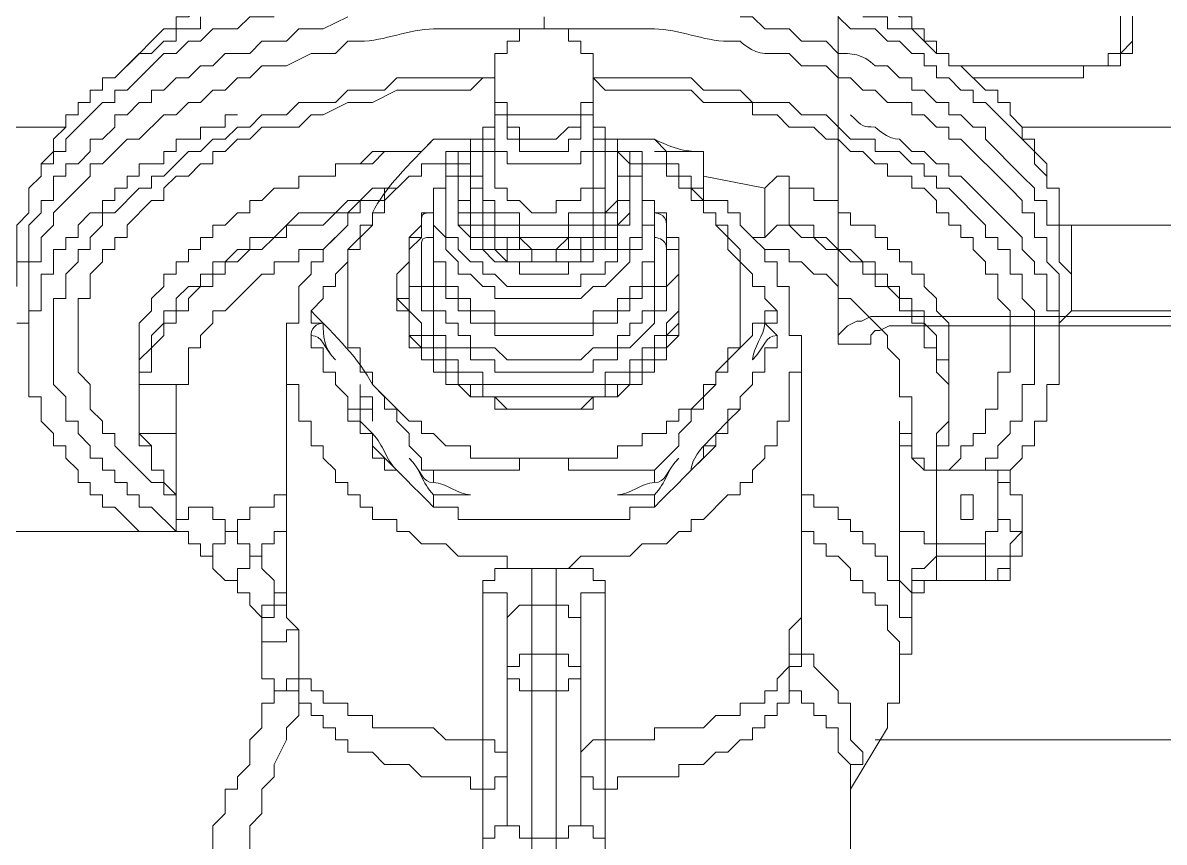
# Model space of a CAD drawing. Header units: millimetres. Extents: x 25083 to 52777, y 24772 to 45779.
# Drawn here: x 49650.65 to 49685.21, y 36696.25 to 36721.07 of the extents above; entities that cross this region are included whole.
import ezdxf

# ---------------------------------------------------------------- set-up
doc = ezdxf.new("R2010")
doc.units = ezdxf.units.MM
doc.layers.add('小车', color=7, linetype='Continuous')

# ---------------------------------------------------------------- blocks, each defined once
blk = doc.blocks.new('zw$D2F4')
at = {"color": 7, "lineweight": 5}
for points in [[(793.966, 839.643), (793.966, 846.327)], [(794.337, 846.327), (794.337, 840.385)], [(766.114, 840.757), (766.114, 840.385), (765.371, 840.385), (765.371, 840.014), (765, 840.014), (764.628, 839.643), (764.257, 839.643), (763.514, 838.9), (763.143, 838.9), (763.143, 838.529), (762.771, 838.529), (762.771, 838.157), (762.4, 838.157), (762.4, 837.786), (762.029, 837.786), (762.029, 837.415), (761.657, 837.043), (761.657, 836.672), (761.286, 836.3), (761.286, 835.929), (760.915, 835.558), (760.915, 835.186)], [(766.856, 841.499), (766.485, 841.499), (766.485, 841.128), (766.114, 841.128), (765.742, 840.757), (765.371, 840.757), (765.371, 840.385), (765, 840.385), (763.885, 839.271)], [(788.767, 839.271), (788.767, 839.643), (788.395, 839.643), (788.395, 840.014), (788.024, 840.014), (788.024, 840.385), (787.652, 840.385), (787.652, 840.757), (787.281, 840.757), (786.91, 841.128), (786.538, 841.128), (786.538, 841.499)], [(768.342, 840.757), (767.599, 840.757), (767.228, 840.385), (766.485, 840.385), (766.114, 840.014), (765.742, 840.014), (765.371, 839.643), (765, 839.643), (763.885, 838.529), (763.514, 838.529), (763.514, 838.157), (763.143, 838.157), (762.029, 837.043), (762.029, 836.672), (761.657, 836.672), (761.657, 836.3), (761.286, 836.3), (761.286, 835.929), (760.915, 835.558), (760.915, 834.815), (760.543, 834.444), (760.543, 832.587)], [(770.57, 840.757), (769.827, 840.385), (769.084, 840.385), (768.713, 840.014), (767.97, 840.014), (767.599, 839.643), (766.856, 839.643), (766.485, 839.271), (766.114, 839.271), (765.742, 838.9), (765.371, 838.9), (765, 838.529), (764.628, 838.529), (764.628, 838.157), (764.257, 838.157), (763.885, 837.786), (763.514, 837.786), (763.514, 837.415), (763.143, 837.043), (762.771, 837.043), (762.771, 836.672), (762.4, 836.3), (762.029, 836.3), (762.029, 835.929), (761.657, 835.929), (761.657, 835.186), (761.286, 835.186), (761.286, 834.815), (760.915, 834.444), (760.915, 833.33), (760.543, 833.33)], [(760.543, 831.473), (760.915, 831.473), (760.915, 830.73)], [(776.512, 840.757), (776.512, 840.385)], [(785.424, 839.643), (785.053, 840.014), (784.31, 840.014), (783.939, 840.385), (783.196, 840.385), (782.825, 840.757), (782.453, 840.757)], [(792.48, 832.587), (792.48, 834.444), (792.109, 834.444), (792.109, 835.558), (791.737, 835.558), (791.737, 835.929), (791.366, 836.3), (791.366, 836.672), (790.623, 837.415), (789.881, 838.157), (789.509, 838.157), (789.509, 838.529), (789.138, 838.529), (788.767, 838.9), (788.395, 838.9), (788.395, 839.271), (788.024, 839.271), (788.024, 839.643), (787.652, 839.643), (787.281, 840.014), (786.91, 840.014), (786.538, 840.385), (785.796, 840.385), (785.424, 840.757)], [(792.109, 835.186), (792.109, 835.558), (791.737, 835.558), (791.737, 836.3), (791.366, 836.672), (791.366, 837.043), (790.995, 837.043), (790.995, 837.415), (790.623, 837.786), (790.623, 838.157), (790.252, 838.157), (790.252, 838.529), (789.881, 838.529), (789.138, 839.271), (788.767, 839.271), (788.767, 839.643), (788.395, 839.643), (787.652, 840.385), (786.91, 840.385), (786.91, 840.757), (786.167, 840.757)], [(775.026, 838.9), (775.026, 839.643), (775.398, 839.643), (775.398, 840.014), (775.769, 840.014), (775.769, 840.385), (777.254, 840.385), (777.254, 840.014), (777.626, 840.014), (777.626, 839.643), (777.997, 839.643), (777.997, 838.9)], [(794.337, 840.385), (794.337, 839.643), (793.966, 839.643), (793.966, 839.271), (792.851, 839.271), (792.851, 838.9)], [(793.966, 839.643), (794.337, 840.014), (794.337, 840.385)], [(770.57, 840.014), (770.199, 839.643), (769.456, 839.643), (768.713, 839.271), (767.97, 839.271), (767.599, 838.9), (767.228, 838.9), (766.856, 838.529), (766.485, 838.529), (766.114, 838.157), (765.742, 838.157), (765.371, 837.786), (765, 837.786), (764.257, 837.043), (763.885, 837.043), (763.143, 836.3), (762.771, 836.3), (762.771, 835.929), (762.4, 835.558), (762.029, 835.186), (761.657, 834.815), (761.657, 834.444), (761.286, 834.072), (761.286, 833.33), (760.915, 833.33), (760.915, 830.73)], [(786.538, 838.529), (786.167, 838.529), (785.796, 838.9), (785.424, 838.9), (785.053, 839.271), (784.31, 839.271), (783.939, 839.643), (783.196, 839.643)], [(793.966, 839.643), (793.594, 839.643), (793.594, 839.271), (793.223, 839.271), (792.851, 839.271)], [(792.109, 830.73), (792.109, 831.473), (792.48, 831.844), (792.48, 832.958), (792.109, 833.33), (792.109, 834.444), (791.737, 834.444), (791.737, 835.186), (791.366, 835.186), (791.366, 835.558), (790.995, 835.929), (789.881, 837.043), (789.881, 837.415), (789.509, 837.415), (789.138, 837.786), (788.767, 837.786), (788.767, 838.157), (788.395, 838.157), (788.024, 838.529), (787.652, 838.529), (787.652, 838.9), (787.281, 838.9), (786.91, 839.271), (786.538, 839.271)], [(789.138, 839.271), (792.851, 839.271)], [(792.851, 838.9), (792.851, 839.271)], [(763.143, 828.502), (762.771, 828.873), (762.771, 829.616), (762.4, 829.987), (762.4, 832.216), (762.771, 832.216), (762.771, 832.958), (763.143, 833.33), (763.143, 833.701), (763.514, 833.701), (763.514, 834.072), (763.885, 834.072), (763.885, 834.444), (764.628, 835.186), (765, 835.186), (765, 835.558), (765.371, 835.929), (765.742, 835.929), (766.114, 836.3), (766.485, 836.3), (766.485, 836.672), (766.856, 836.672), (767.228, 837.043), (767.599, 837.043), (767.97, 837.415), (769.084, 837.415), (769.456, 837.786), (769.827, 837.786), (770.57, 838.157), (771.313, 838.157), (772.055, 838.529), (774.284, 838.529), (774.655, 838.9), (775.026, 838.9)], [(775.026, 838.9), (772.055, 838.9), (771.684, 838.529), (770.57, 838.529), (770.199, 838.157), (769.084, 838.157), (768.713, 837.786), (767.97, 837.786), (767.599, 837.415), (767.228, 837.415), (766.856, 837.043), (766.485, 837.043), (766.114, 836.672), (765.742, 836.672), (765, 835.929), (764.628, 835.929), (764.628, 835.558), (764.257, 835.558), (763.514, 834.815), (763.143, 834.815), (763.143, 834.444), (762.771, 834.072)], [(775.026, 838.9), (775.026, 838.529)], [(777.997, 838.9), (777.997, 838.157), (777.626, 838.157), (777.626, 837.786), (777.254, 837.786), (775.398, 837.786), (775.398, 838.157), (775.026, 838.157), (775.026, 838.9)], [(777.997, 838.529), (777.997, 838.9)], [(786.538, 837.043), (785.796, 837.043), (785.053, 837.786), (784.31, 837.786), (783.939, 838.157), (782.825, 838.157), (782.453, 838.529), (781.339, 838.529), (780.968, 838.9), (777.997, 838.9)], [(777.997, 838.9), (778.368, 838.529), (780.968, 838.529), (781.339, 838.157), (782.825, 838.157), (782.825, 837.786), (783.196, 837.786)], [(789.509, 838.9), (792.851, 838.9)], [(775.026, 838.529), (775.026, 837.786), (775.398, 837.786), (775.398, 837.415), (775.769, 837.415), (775.769, 837.043), (776.512, 837.043)], [(776.512, 837.043), (776.883, 837.043), (777.254, 837.415), (777.626, 837.415), (777.626, 837.786), (777.997, 837.786), (777.997, 838.529)], [(792.109, 830.73), (792.109, 832.958), (791.737, 833.33), (791.737, 834.072), (791.366, 834.072), (791.366, 834.815), (790.995, 834.815), (790.995, 835.186), (790.623, 835.558), (789.138, 837.043), (788.767, 837.043), (788.767, 837.415), (788.395, 837.415), (788.024, 837.786), (787.652, 837.786), (787.652, 838.157), (786.91, 838.157), (786.538, 838.529)], [(775.026, 837.415), (775.026, 838.157)], [(777.997, 838.157), (777.997, 837.415)], [(766.856, 837.786), (766.856, 837.415)], [(767.228, 837.786), (766.856, 837.786)], [(775.398, 837.786), (775.398, 837.043), (775.769, 837.043), (775.769, 836.672), (776.14, 836.672), (776.512, 836.672)], [(776.512, 836.672), (777.254, 836.672), (777.254, 837.043), (777.626, 837.043), (777.626, 837.415), (777.626, 837.786)], [(783.196, 837.786), (783.567, 837.786), (783.939, 837.415), (784.682, 837.415), (785.053, 837.043), (785.424, 837.043), (785.796, 836.672), (786.167, 836.672), (786.538, 836.3), (786.91, 836.3), (786.91, 835.929), (787.652, 835.929), (787.652, 835.558), (788.024, 835.558), (788.395, 835.186), (788.395, 834.815), (788.767, 834.815), (788.767, 834.444), (789.138, 834.444), (789.138, 834.072), (789.509, 834.072), (789.509, 833.701), (789.881, 833.33), (789.881, 832.958), (790.252, 832.958), (790.252, 832.216), (790.623, 831.844), (790.623, 829.987), (790.252, 829.987), (790.252, 828.873), (789.881, 828.873), (789.881, 828.502)], [(752.373, 837.415), (762.029, 837.415)], [(752.373, 837.415), (762.029, 837.415)], [(766.114, 837.415), (766.114, 837.043)], [(766.485, 837.415), (766.114, 837.415)], [(766.856, 837.415), (766.485, 837.415)], [(775.026, 837.415), (774.655, 837.415), (774.655, 837.043), (774.284, 837.043)], [(775.026, 837.415), (775.026, 837.043), (774.655, 837.043), (774.655, 836.672), (774.284, 836.672), (774.284, 835.929)], [(775.026, 837.415), (774.655, 837.415), (774.655, 837.043), (774.284, 837.043)], [(775.026, 837.415), (775.026, 836.3)], [(776.512, 836.3), (775.398, 836.3), (775.398, 836.672), (775.026, 836.672), (775.026, 837.415)], [(777.997, 837.415), (777.997, 836.672), (777.626, 836.672), (777.626, 836.3), (777.254, 836.3), (776.512, 836.3)], [(777.997, 836.3), (777.997, 837.415)], [(778.74, 836.672), (778.74, 837.043), (778.368, 837.043), (778.368, 837.415), (777.997, 837.415)], [(778.74, 835.929), (778.74, 836.672), (778.368, 836.672), (778.368, 837.043), (777.997, 837.043), (777.997, 837.415)], [(778.74, 837.043), (778.368, 837.043), (778.368, 837.415), (777.997, 837.415)], [(790.995, 837.415), (799.536, 837.415)], [(790.995, 837.415), (799.536, 837.415)], [(765.371, 837.043), (765.371, 836.672)], [(765.742, 837.043), (765.371, 837.043)], [(766.114, 837.043), (765.742, 837.043)], [(773.169, 837.043), (772.798, 836.672), (771.313, 836.672), (770.941, 836.3), (770.199, 836.3), (770.199, 835.929), (769.084, 835.929), (769.084, 835.558), (768.342, 835.558), (767.97, 835.186), (767.599, 835.186), (767.599, 834.815)], [(773.169, 837.043), (774.655, 837.043)], [(774.284, 837.043), (774.284, 836.672), (773.912, 836.672), (773.912, 835.558)], [(774.284, 837.043), (774.284, 836.672), (773.912, 836.672), (773.912, 835.558)], [(774.284, 835.929), (774.655, 835.929), (774.655, 836.672), (775.026, 836.672), (775.026, 837.043)], [(774.284, 835.929), (774.284, 836.672), (774.655, 836.672), (774.655, 837.043), (775.026, 837.043)], [(777.997, 837.043), (777.997, 836.672), (778.368, 836.672), (778.368, 835.558)], [(777.997, 837.043), (778.368, 837.043), (778.368, 836.672), (778.74, 836.672), (778.74, 835.929)], [(778.368, 837.043), (779.854, 837.043)], [(779.111, 835.558), (779.111, 836.3), (778.74, 836.672), (778.74, 837.043)], [(779.854, 837.043), (780.225, 836.672), (780.225, 836.3), (780.597, 836.3), (780.597, 835.929), (780.968, 835.929), (780.968, 835.558), (781.339, 835.186), (781.339, 834.815), (781.711, 834.815)], [(790.252, 834.072), (789.881, 834.072), (789.881, 834.444), (788.767, 835.558), (788.395, 835.558), (788.395, 835.929), (788.024, 835.929), (788.024, 836.3), (787.652, 836.3), (787.281, 836.672), (786.538, 836.672), (786.538, 837.043)], [(790.623, 827.016), (790.995, 827.388), (790.995, 827.759), (791.366, 827.759), (791.366, 828.502), (791.737, 828.502), (791.737, 829.616), (792.109, 829.616), (792.109, 831.844), (791.737, 831.844), (791.737, 832.216), (791.737, 832.958), (791.366, 832.958), (791.366, 833.33), (790.995, 833.701), (790.995, 834.072), (789.138, 835.929), (788.767, 835.929), (788.767, 836.3), (788.395, 836.3), (788.024, 836.672), (787.652, 836.672), (787.281, 837.043)], [(765, 836.672), (765, 836.3)], [(765.371, 836.672), (765, 836.672)], [(772.798, 836.672), (771.684, 836.672), (771.313, 836.3), (770.199, 836.3), (770.199, 835.929), (769.084, 835.929), (769.084, 835.558), (768.342, 835.558), (767.97, 835.186), (767.599, 835.186), (767.599, 834.815)], [(771.313, 834.815), (771.684, 834.815), (771.684, 835.186), (772.427, 835.929), (772.798, 835.929), (772.798, 836.3), (773.541, 836.3), (773.541, 836.672), (773.912, 836.672), (774.284, 836.672)], [(774.284, 836.672), (773.912, 836.672), (773.912, 836.3), (773.541, 836.3), (773.541, 835.558), (773.169, 835.558), (773.169, 835.186), (773.169, 834.815)], [(773.912, 835.558), (773.912, 836.3), (774.284, 836.3), (774.284, 836.672)], [(775.026, 836.672), (774.655, 836.672), (774.655, 836.3)], [(778.368, 836.3), (778.368, 836.672), (777.997, 836.672)], [(778.368, 836.672), (778.74, 836.672), (778.74, 835.929), (779.111, 835.929), (779.111, 835.558)], [(779.854, 834.815), (779.854, 835.186), (779.483, 835.186), (779.483, 836.3), (779.111, 836.3), (779.111, 836.672), (778.74, 836.672)], [(779.111, 835.558), (779.111, 836.672), (778.74, 836.672)], [(778.74, 836.672), (779.483, 836.672), (779.483, 836.3), (780.225, 836.3), (780.225, 835.929), (780.597, 835.929), (780.597, 835.558), (780.968, 835.558), (780.968, 835.186), (781.339, 835.186), (781.339, 834.815), (781.711, 834.815)], [(781.339, 836.672), (781.339, 835.558)], [(764.257, 836.3), (764.257, 835.929)], [(764.628, 836.3), (764.257, 836.3)], [(765, 836.3), (764.628, 836.3)], [(773.912, 836.3), (773.912, 835.929), (773.541, 835.929), (773.541, 835.186)], [(774.655, 836.3), (774.655, 835.929)], [(778.368, 835.929), (778.368, 836.3)], [(779.483, 835.186), (779.483, 835.929), (779.111, 835.929), (779.111, 836.3)], [(763.885, 835.929), (763.885, 835.558)], [(764.257, 835.929), (763.885, 835.929)], [(774.284, 835.929), (774.284, 834.815), (774.655, 834.815), (774.655, 834.444), (775.026, 834.444), (775.026, 834.072), (775.769, 834.072), (775.769, 833.701), (776.512, 833.701)], [(774.284, 835.929), (774.284, 834.815), (774.655, 834.815), (774.655, 834.444), (775.026, 834.444), (775.026, 834.072), (775.769, 834.072), (775.769, 833.701), (776.512, 833.701)], [(778.74, 835.929), (778.74, 835.186), (778.368, 834.815), (778.368, 834.444), (777.997, 834.444), (777.997, 834.072), (777.626, 834.072), (775.026, 834.072), (775.026, 834.444), (774.655, 834.444), (774.655, 834.815), (774.284, 834.815), (774.284, 835.929)], [(774.284, 835.929), (774.284, 835.558), (774.655, 835.558), (774.655, 834.815), (775.026, 834.815), (775.026, 834.444), (775.769, 834.444), (775.769, 834.072), (776.512, 834.072)], [(776.512, 833.701), (776.14, 833.701), (775.769, 834.072), (775.026, 834.072), (775.026, 834.444), (774.655, 834.444), (774.655, 834.815), (774.284, 834.815), (774.284, 835.929)], [(776.512, 834.444), (775.769, 834.444), (775.769, 834.815), (775.026, 834.815), (775.026, 835.186), (774.655, 835.186), (774.655, 835.929)], [(775.026, 835.929), (775.026, 835.558), (775.398, 835.558), (775.398, 835.186), (775.769, 835.186), (776.14, 834.815), (776.883, 834.815), (776.883, 835.186), (777.626, 835.186), (777.626, 835.558), (777.997, 835.558), (777.997, 835.929)], [(776.512, 833.701), (777.254, 833.701), (777.254, 834.072), (777.997, 834.072), (777.997, 834.444), (778.368, 834.444), (778.368, 834.815), (778.74, 834.815), (778.74, 835.929)], [(778.368, 835.929), (778.368, 835.558), (777.997, 835.558), (777.997, 834.815), (777.626, 834.815), (777.254, 834.815), (777.254, 834.444), (776.512, 834.444)], [(778.74, 835.929), (778.74, 834.815), (778.368, 834.815), (778.368, 834.444), (777.997, 834.444), (777.997, 834.072), (777.254, 834.072), (776.883, 833.701), (776.512, 833.701)], [(776.512, 833.701), (777.254, 833.701), (777.254, 834.072), (777.997, 834.072), (777.997, 834.444), (778.368, 834.444), (778.368, 834.815), (778.74, 834.815), (778.74, 835.929)], [(783.196, 835.558), (781.339, 835.929)], [(783.567, 835.929), (783.196, 835.558)], [(783.939, 835.929), (783.567, 835.929)], [(783.939, 834.815), (783.939, 835.929)], [(783.939, 835.929), (783.939, 835.558), (784.682, 835.558), (784.682, 835.186), (785.424, 835.186), (785.424, 834.815)], [(785.424, 834.815), (785.424, 835.186), (784.682, 835.186), (784.682, 835.558), (783.939, 835.558), (783.939, 835.929)], [(763.514, 835.558), (763.514, 835.186)], [(763.885, 835.558), (763.514, 835.558)], [(764.257, 829.987), (764.257, 830.359), (764.628, 830.73), (764.628, 831.101), (765, 831.473), (765, 831.844), (765.371, 831.844), (765.371, 832.216), (765.742, 832.587), (766.114, 832.587), (766.114, 832.958), (766.485, 832.958), (766.485, 833.33), (766.856, 833.33), (767.228, 833.701), (767.599, 833.701), (767.599, 834.072), (768.342, 834.072), (769.084, 834.815), (770.199, 834.815), (770.57, 835.186), (770.941, 835.186), (771.313, 835.558), (771.684, 835.558)], [(772.055, 835.558), (771.684, 835.558), (771.684, 835.186), (770.941, 835.186), (770.941, 834.815), (770.57, 834.815), (770.57, 834.444), (769.827, 833.701), (769.827, 833.33), (769.456, 833.33), (769.456, 832.958), (769.084, 832.587), (769.084, 831.473), (768.713, 831.473), (768.713, 830.359)], [(773.912, 835.558), (773.912, 835.186)], [(776.512, 833.33), (776.14, 833.33), (776.14, 833.701), (775.026, 833.701), (775.026, 834.072), (774.655, 834.072), (774.655, 834.444), (774.284, 834.444), (774.284, 834.815), (773.912, 834.815), (773.912, 835.558)], [(773.912, 835.558), (773.912, 835.186), (774.284, 835.186), (774.284, 834.444), (774.655, 834.444), (774.655, 834.072), (775.026, 834.072), (775.398, 834.072), (775.398, 833.701), (776.512, 833.701)], [(776.512, 833.701), (777.626, 833.701), (777.626, 834.072), (778.368, 834.072), (778.368, 834.444), (778.74, 834.444), (778.74, 835.558)], [(779.111, 835.558), (779.111, 835.186), (778.74, 835.186), (778.74, 834.444), (778.368, 834.444), (778.368, 834.072), (777.997, 834.072), (777.997, 833.701), (776.883, 833.701), (776.883, 833.33), (776.512, 833.33)], [(778.368, 835.558), (778.368, 834.815), (777.997, 834.815), (777.997, 834.444), (777.626, 834.444), (777.254, 834.444), (777.254, 834.072), (776.512, 834.072)], [(779.111, 835.186), (779.111, 835.558)], [(784.31, 830.359), (784.31, 831.101), (783.939, 831.101), (783.939, 832.587), (783.567, 832.587), (783.567, 833.33), (783.196, 833.33), (783.196, 833.701), (782.825, 834.072), (782.453, 834.444), (782.453, 834.815), (782.082, 834.815), (782.082, 835.186), (781.339, 835.186), (781.339, 835.558), (780.968, 835.558)], [(781.339, 835.558), (781.339, 835.186)], [(781.339, 835.558), (781.339, 835.186)], [(783.196, 834.072), (783.196, 835.558)], [(763.143, 835.186), (763.143, 834.815)], [(763.514, 835.186), (763.143, 835.186)], [(764.257, 829.616), (764.257, 829.987), (764.628, 829.987), (764.628, 830.73), (765, 831.101), (765, 831.473), (765.371, 831.473), (765.371, 831.844), (765.742, 831.844), (765.742, 832.216), (766.114, 832.587), (766.485, 832.587), (766.485, 832.958), (766.856, 832.958), (766.856, 833.33), (767.228, 833.33), (767.599, 833.701), (767.97, 833.701), (768.342, 834.072), (768.713, 834.072), (768.713, 834.444), (769.827, 834.444), (770.199, 834.815), (770.57, 834.815), (770.941, 835.186), (771.313, 835.186)], [(773.541, 835.186), (773.541, 834.072), (773.912, 834.072), (773.912, 833.701), (774.284, 833.33), (774.655, 833.33), (774.655, 832.958), (775.026, 832.958), (775.398, 832.587), (776.512, 832.587)], [(773.912, 834.815), (773.912, 835.186)], [(776.512, 832.587), (777.626, 832.587), (777.626, 832.958), (778.368, 832.958), (778.368, 833.33), (778.74, 833.33), (778.74, 833.701), (779.111, 833.701), (779.111, 834.072), (779.483, 834.072), (779.483, 835.186)], [(779.111, 834.815), (779.111, 835.186)], [(762.771, 834.815), (762.4, 834.444)], [(763.143, 834.815), (762.771, 834.815)], [(767.228, 834.815), (766.856, 834.444), (766.485, 834.444), (766.485, 834.072), (766.114, 834.072)], [(769.456, 831.844), (769.827, 832.216), (769.827, 832.587), (770.199, 832.587), (770.199, 832.958), (770.57, 833.33), (770.57, 833.701), (771.313, 834.444), (771.313, 834.815)], [(771.313, 829.616), (771.313, 829.987), (770.941, 829.987), (770.941, 830.73), (770.57, 830.73), (770.57, 832.587), (770.57, 832.958), (770.57, 833.701), (770.941, 833.701), (770.941, 834.444), (771.313, 834.444), (771.313, 834.815)], [(773.169, 834.815), (772.798, 834.815), (772.798, 834.444), (772.427, 834.072), (772.427, 833.33), (772.055, 832.958), (772.055, 832.587)], [(773.169, 834.815), (772.798, 834.815), (772.798, 834.072), (772.427, 833.701), (772.427, 833.33)], [(773.169, 834.815), (773.169, 834.072)], [(773.169, 834.815), (773.169, 834.444), (773.541, 834.072), (773.541, 833.701)], [(776.512, 833.33), (775.398, 833.33), (775.026, 833.701), (774.655, 833.701), (774.655, 834.072), (774.284, 834.072), (774.284, 834.444), (773.912, 834.444), (773.912, 834.815)], [(773.912, 834.815), (773.912, 834.444), (774.284, 834.444), (774.284, 834.072), (774.655, 834.072), (774.655, 833.701), (775.026, 833.701), (775.398, 833.701), (775.398, 833.33), (776.512, 833.33)], [(775.026, 833.33), (774.655, 833.701), (774.284, 833.701), (774.284, 834.072), (773.912, 834.444), (773.912, 834.815)], [(776.883, 834.815), (776.14, 834.815)], [(779.111, 834.815), (779.111, 834.444), (778.74, 834.444), (778.74, 834.072), (778.368, 834.072), (778.368, 833.701), (777.997, 833.701), (777.626, 833.701), (777.626, 833.33), (776.512, 833.33)], [(776.512, 833.33), (777.626, 833.33), (777.626, 833.701), (778.368, 833.701), (778.368, 834.072), (778.74, 834.072), (778.74, 834.444), (779.111, 834.815)], [(779.111, 834.815), (779.111, 834.444), (778.74, 834.444), (778.74, 833.701), (778.368, 833.701), (777.997, 833.701), (777.997, 833.33)], [(779.483, 833.701), (779.483, 834.444), (779.854, 834.444), (779.854, 834.815)], [(780.597, 832.587), (780.597, 834.072), (780.225, 834.072), (780.225, 834.815), (779.854, 834.815)], [(779.854, 834.072), (779.854, 834.815)], [(780.597, 833.33), (780.597, 833.701), (780.225, 833.701), (780.225, 834.815), (779.854, 834.815)], [(781.711, 834.815), (781.711, 834.444), (782.453, 833.701), (782.453, 833.33), (782.825, 832.958), (782.825, 832.587), (783.196, 832.587), (783.196, 832.216), (783.567, 831.844)], [(781.711, 829.616), (781.711, 829.987), (782.082, 829.987), (782.082, 830.73), (782.453, 830.73), (782.453, 832.587), (782.453, 832.958), (782.453, 833.33), (782.082, 833.701), (782.082, 834.444), (781.711, 834.444), (781.711, 834.815)], [(783.567, 834.444), (783.939, 834.444), (783.939, 834.815)], [(788.767, 829.245), (788.767, 830.359), (788.395, 830.359), (788.395, 831.101), (788.024, 831.473), (788.024, 831.844), (787.652, 831.844), (787.652, 832.216), (787.281, 832.216), (787.281, 832.587), (786.91, 832.587), (786.91, 832.958), (786.538, 832.958), (786.538, 833.33), (786.167, 833.33), (785.796, 833.701), (785.424, 833.701), (785.053, 834.072), (784.682, 834.072), (784.682, 834.444), (783.939, 834.444), (783.939, 834.815)], [(786.91, 834.072), (786.538, 834.072), (786.538, 834.444), (785.796, 834.444), (785.796, 834.815), (785.424, 834.815)], [(762.4, 834.444), (762.4, 834.072)], [(772.427, 832.958), (772.427, 834.072), (772.798, 834.072), (772.798, 834.444)], [(780.225, 834.444), (780.225, 834.072), (780.597, 834.072), (780.597, 832.958)], [(783.196, 834.072), (783.567, 834.444)], [(788.395, 827.016), (788.395, 828.131), (788.767, 828.502), (788.767, 829.616), (788.395, 829.987), (788.395, 830.73), (788.024, 830.73), (788.024, 831.101), (788.024, 831.473), (787.652, 831.473), (787.652, 831.844), (787.281, 831.844), (787.281, 832.216), (786.91, 832.587), (786.538, 832.587), (786.538, 832.958), (786.167, 832.958), (786.167, 833.33), (785.796, 833.33), (785.424, 833.701), (785.053, 833.701), (784.682, 834.072), (784.31, 834.072), (783.939, 834.444), (783.567, 834.444)], [(797.679, 834.444), (792.109, 834.444)], [(762.029, 834.072), (762.029, 833.701), (761.657, 833.701), (761.657, 833.33), (761.657, 832.958), (761.286, 832.958), (761.286, 831.844), (760.915, 831.844), (760.915, 829.245), (761.286, 829.245), (761.286, 828.502), (761.657, 828.131), (761.657, 827.759), (762.029, 827.759), (762.029, 827.388), (762.4, 827.016), (762.4, 826.645), (762.771, 826.645), (762.771, 826.274), (763.143, 826.274), (763.143, 825.902), (763.514, 825.902), (764.257, 825.16)], [(762.771, 834.072), (762.771, 833.701), (762.4, 833.701), (762.4, 833.33), (762.029, 832.958), (762.029, 832.216), (761.657, 832.216), (761.657, 829.616), (762.029, 829.245), (762.029, 828.502), (762.4, 828.502), (762.4, 828.131), (762.771, 827.759), (762.771, 827.388), (763.143, 827.388), (763.143, 827.016), (763.514, 827.016), (763.514, 826.645), (763.885, 826.645), (763.885, 826.274), (764.257, 826.274), (764.257, 825.902), (764.628, 825.902), (765.371, 825.16)], [(762.4, 834.072), (762.029, 834.072)], [(766.114, 834.072), (766.114, 833.701), (765.742, 833.701), (765.742, 833.33), (765.371, 833.33), (765.371, 832.958), (765, 832.958), (765, 832.587), (764.628, 832.216), (764.628, 831.844), (764.257, 831.473), (764.257, 831.101)], [(770.199, 834.072), (769.827, 833.701), (769.084, 833.701), (769.084, 833.33), (768.342, 833.33), (768.342, 832.958), (767.97, 832.958), (766.856, 831.844), (766.485, 831.844), (766.485, 831.473), (766.114, 831.101), (766.114, 830.73), (765.742, 830.73), (765.742, 829.616), (765.371, 829.616), (765.371, 828.873)], [(773.169, 834.072), (773.169, 832.587), (773.541, 832.587), (773.541, 832.216), (773.912, 832.216), (773.912, 831.844), (774.284, 831.844), (774.284, 831.473), (774.655, 831.473), (775.026, 831.473), (775.026, 831.101), (777.997, 831.101), (777.997, 831.473), (778.74, 831.473), (778.74, 831.844), (779.111, 831.844), (779.111, 832.216), (779.483, 832.216), (779.483, 832.587), (779.854, 832.587), (779.854, 834.072)], [(773.169, 834.072), (773.169, 833.33), (773.541, 833.33), (773.541, 832.587), (773.912, 832.587), (773.912, 832.216), (774.284, 832.216), (774.284, 831.844), (775.026, 831.844), (775.026, 831.473), (776.512, 831.473)], [(776.512, 831.473), (777.997, 831.473), (777.997, 831.844), (778.74, 831.844), (778.74, 832.216), (779.111, 832.216), (779.111, 832.587), (779.483, 832.587), (779.483, 833.33), (779.854, 833.33), (779.854, 834.072)], [(782.825, 834.072), (783.196, 834.072)], [(787.652, 828.873), (787.652, 829.245), (787.281, 829.245), (787.281, 830.359), (786.91, 830.73), (786.91, 831.101), (785.796, 832.216), (785.424, 832.216), (785.424, 832.587), (785.053, 832.958), (784.682, 832.958), (784.31, 833.33), (783.939, 833.33), (783.939, 833.701), (783.196, 833.701), (782.825, 834.072)], [(788.767, 830.359), (788.767, 831.473), (788.395, 831.844), (788.395, 832.216), (788.024, 832.587), (788.024, 832.958), (787.652, 832.958), (787.652, 833.33), (787.281, 833.33), (787.281, 833.701), (786.91, 833.701), (786.91, 834.072)], [(789.881, 827.016), (789.881, 827.388), (790.252, 827.388), (790.252, 827.759), (790.623, 828.131), (790.623, 828.502), (790.995, 828.502), (790.995, 829.616), (791.366, 829.616), (791.366, 831.101), (791.366, 831.844), (790.995, 832.216), (790.995, 832.958), (790.623, 832.958), (790.623, 833.701), (790.252, 833.701), (790.252, 834.072)], [(773.541, 833.701), (773.912, 833.33), (773.912, 832.958), (774.284, 832.958), (774.655, 832.587), (775.026, 832.587), (775.026, 832.216), (776.14, 832.216), (777.626, 832.216), (777.997, 832.587), (778.368, 832.587), (779.111, 833.33), (779.111, 833.701), (779.483, 833.701)], [(772.427, 833.33), (772.427, 832.587), (772.798, 832.587), (772.798, 831.844), (773.169, 831.844), (773.169, 831.473)], [(780.225, 833.33), (780.225, 832.587), (779.854, 832.587), (779.854, 831.844), (779.483, 831.844), (779.483, 831.473), (779.111, 831.473), (779.111, 831.101), (778.74, 831.101), (778.74, 830.73), (778.368, 830.73), (777.997, 830.73), (777.626, 830.359), (775.398, 830.359), (775.026, 830.73), (774.284, 830.73), (774.284, 831.101), (773.912, 831.101), (773.912, 831.473), (773.541, 831.473), (773.541, 831.844), (773.169, 831.844), (773.169, 832.587), (772.798, 832.587), (772.798, 833.33)], [(776.512, 832.958), (775.769, 832.958), (775.769, 833.33), (775.026, 833.33)], [(777.997, 833.33), (777.254, 833.33), (777.254, 832.958), (776.512, 832.958)], [(779.854, 831.473), (779.854, 831.844), (780.225, 831.844), (780.225, 832.587), (780.597, 832.958), (780.597, 833.33)], [(780.597, 832.958), (780.597, 831.844), (780.225, 831.473), (780.225, 831.101), (779.854, 831.101), (779.854, 830.73), (779.483, 830.73), (779.483, 830.359), (779.111, 830.359), (779.111, 829.987), (778.74, 829.987), (778.368, 829.987), (778.368, 829.616), (774.655, 829.616), (774.655, 829.987), (773.912, 829.987), (773.912, 830.359), (773.541, 830.359), (773.541, 830.73), (773.169, 830.73), (773.169, 831.101), (772.798, 831.101), (772.798, 831.473), (772.427, 831.844), (772.427, 832.958)], [(772.055, 832.587), (772.055, 831.844), (772.427, 831.844), (772.427, 830.73), (772.798, 830.73), (772.798, 830.359), (773.169, 830.359), (773.169, 829.987), (773.541, 829.987), (773.541, 829.616), (773.912, 829.616), (774.284, 829.245), (775.026, 829.245), (775.026, 828.873), (777.997, 828.873), (777.997, 829.245), (778.74, 829.245), (779.111, 829.616), (779.483, 829.616), (779.483, 829.987), (779.854, 829.987), (779.854, 830.359), (780.225, 830.359), (780.225, 830.73), (780.597, 831.101), (780.597, 832.587)], [(772.055, 832.587), (772.055, 832.216), (772.427, 831.844), (772.427, 831.101), (772.798, 830.73), (772.798, 830.359), (773.169, 830.359), (773.169, 829.987), (773.541, 829.987), (773.541, 829.616), (774.284, 829.616), (774.284, 829.245), (775.026, 829.245), (775.398, 828.873), (776.512, 828.873)], [(776.512, 829.245), (774.655, 829.245), (774.655, 829.616), (773.912, 829.616), (773.912, 829.987), (773.541, 829.987), (773.541, 830.359), (773.169, 830.359), (773.169, 830.73), (772.798, 830.73), (772.798, 831.101), (772.427, 831.101), (772.427, 832.216), (772.055, 832.216), (772.055, 832.587)], [(780.597, 832.587), (780.597, 831.473), (780.225, 831.101), (780.225, 830.73), (779.854, 830.73), (779.854, 830.359), (779.483, 830.359), (779.483, 829.987), (779.111, 829.987), (779.111, 829.616), (778.368, 829.616), (778.368, 829.245), (776.512, 829.245)], [(776.512, 832.216), (775.398, 832.216)], [(777.626, 832.216), (776.512, 832.216)], [(769.456, 831.844), (769.456, 831.473)], [(776.512, 828.873), (777.626, 828.873), (777.997, 829.245), (778.74, 829.245), (778.74, 829.616), (779.483, 829.616), (779.483, 829.987), (779.854, 829.987), (779.854, 830.359), (780.225, 830.359), (780.225, 831.101), (780.597, 831.101), (780.597, 831.844)], [(783.567, 831.844), (783.196, 831.844), (783.196, 831.473), (782.825, 831.473), (782.825, 831.101), (781.711, 829.987), (781.711, 829.616)], [(783.567, 831.473), (783.567, 831.844)], [(792.48, 831.844), (796.565, 831.844)], [(773.169, 831.473), (773.169, 831.101), (773.541, 831.101), (773.541, 830.73), (774.284, 830.73), (774.284, 830.359), (775.026, 830.359), (775.026, 829.987), (776.512, 829.987), (777.997, 829.987), (777.997, 830.359), (778.74, 830.359), (778.74, 830.73), (779.111, 830.73), (779.854, 831.473)], [(764.257, 829.987), (764.257, 831.101)], [(769.456, 831.101), (769.456, 830.73)], [(783.567, 830.73), (783.567, 831.101)], [(769.456, 830.73), (769.827, 830.73), (769.827, 829.987), (770.199, 829.987), (770.199, 829.616), (770.57, 829.245)], [(782.453, 829.245), (782.825, 829.616), (782.825, 829.987), (783.196, 829.987), (783.196, 830.73), (783.567, 830.73)], [(768.713, 830.359), (768.713, 823.303)], [(768.713, 830.359), (768.713, 829.616), (769.084, 829.616), (769.084, 828.502), (769.456, 828.502), (769.456, 827.759), (769.827, 827.759), (769.827, 827.388), (770.199, 827.016), (770.199, 826.645), (770.57, 826.645), (770.57, 826.274), (770.941, 826.274), (770.941, 825.902), (771.313, 825.902), (771.313, 825.531), (772.055, 825.531), (772.055, 825.16), (772.427, 825.16), (772.798, 824.788), (773.541, 824.788), (773.912, 824.417), (775.398, 824.417), (775.398, 824.046), (776.14, 824.046)], [(776.883, 824.046), (777.254, 824.046), (777.626, 824.417), (779.111, 824.417), (779.483, 824.788), (780.225, 824.788), (780.597, 825.16), (780.968, 825.16), (780.968, 825.531), (781.339, 825.531), (782.082, 826.274), (782.453, 826.274), (782.453, 826.645), (782.825, 826.645), (782.825, 827.016), (783.196, 827.388), (783.196, 827.759), (783.567, 827.759), (783.567, 828.502), (783.939, 828.502), (783.939, 829.987), (784.31, 829.987), (784.31, 830.359)], [(784.31, 830.359), (784.31, 823.303)], [(788.767, 829.245), (788.767, 830.359)], [(764.257, 829.616), (764.257, 829.987)], [(764.257, 829.616), (764.257, 828.502)], [(765.371, 829.616), (764.257, 829.616)], [(765.371, 829.616), (764.257, 829.616)], [(765.371, 828.131), (765.371, 829.616)], [(770.941, 829.616), (770.941, 829.245), (771.313, 829.245)], [(771.313, 828.873), (770.941, 828.873), (770.941, 829.616)], [(776.512, 827.388), (774.284, 827.388), (774.284, 827.759), (773.541, 827.759), (773.169, 828.131), (772.798, 828.131), (772.798, 828.502), (772.427, 828.502), (771.313, 829.616)], [(773.169, 827.016), (772.798, 827.016), (772.798, 827.388), (772.427, 827.759), (772.427, 828.131), (772.055, 828.502), (772.055, 828.873), (771.684, 828.873), (771.684, 829.245), (771.313, 829.616)], [(781.711, 829.616), (781.339, 829.616), (781.339, 829.245), (780.968, 828.873), (780.597, 828.873), (780.597, 828.502), (780.225, 828.502), (780.225, 828.131), (779.483, 828.131), (779.483, 827.759), (778.74, 827.759), (778.74, 827.388), (778.368, 827.388), (777.997, 827.388), (776.512, 827.388)], [(781.711, 829.616), (781.339, 829.245), (781.339, 828.873), (780.968, 828.873), (780.968, 828.502), (780.597, 828.131), (780.597, 827.759), (779.854, 827.016)], [(770.57, 829.245), (770.57, 828.502), (770.941, 828.502), (770.941, 828.131), (771.313, 828.131), (771.313, 827.388), (771.684, 827.388), (771.684, 827.016), (772.055, 827.016)], [(770.57, 829.245), (770.57, 828.873), (770.941, 828.873), (770.941, 828.502), (771.313, 828.131)], [(771.313, 829.245), (771.313, 828.502)], [(780.968, 827.016), (781.711, 827.759), (781.711, 828.131), (782.082, 828.131), (782.082, 828.502), (782.453, 828.873), (782.453, 829.245)], [(781.711, 828.131), (782.082, 828.502), (782.082, 828.873), (782.453, 828.873), (782.453, 829.245)], [(788.395, 827.016), (788.395, 827.759), (788.767, 827.759), (788.767, 829.245)], [(765.371, 825.531), (765.371, 828.873)], [(772.055, 827.016), (771.313, 827.759), (771.313, 828.131), (770.941, 828.131), (770.941, 828.873)], [(771.313, 828.502), (771.313, 828.873)], [(782.082, 828.873), (782.082, 828.131), (781.711, 828.131), (781.711, 827.759), (781.339, 827.759), (781.339, 827.388), (780.968, 827.016)], [(787.652, 828.873), (787.652, 828.131)], [(765.371, 825.902), (765.371, 826.274), (765, 826.274), (765, 826.645), (764.628, 826.645), (763.514, 827.759), (763.514, 828.131), (763.143, 828.131), (763.143, 828.502)], [(765.371, 825.902), (765.371, 826.274), (765, 826.274), (765, 827.016), (764.628, 827.016), (764.628, 827.759), (764.257, 827.759), (764.257, 828.131), (764.257, 828.502)], [(764.257, 828.502), (764.257, 828.131)], [(787.281, 828.131), (787.281, 828.502)], [(787.281, 828.502), (787.281, 825.531)], [(788.395, 827.016), (788.024, 827.016), (787.652, 827.388), (787.652, 827.759), (787.281, 827.759), (787.281, 828.502)], [(789.881, 828.502), (789.881, 828.131), (789.509, 828.131), (789.509, 827.759), (789.138, 827.759), (789.138, 827.388), (788.767, 827.016)], [(764.257, 828.131), (765.371, 828.131)], [(765.371, 825.902), (765.371, 826.274), (765, 826.645), (765, 827.016), (764.628, 827.016), (764.628, 827.759), (764.257, 828.131)], [(788.395, 827.016), (788.024, 827.016), (788.024, 827.388), (787.652, 827.388), (787.652, 828.131), (787.281, 828.131)], [(776.512, 827.388), (775.769, 827.388), (775.769, 827.016), (773.169, 827.016)], [(779.854, 827.016), (777.254, 827.016), (777.254, 827.388), (776.512, 827.388)], [(773.169, 826.645), (773.169, 827.016)], [(779.854, 826.645), (779.854, 827.016)], [(788.395, 827.016), (788.395, 824.788)], [(789.881, 827.016), (788.395, 827.016)], [(789.881, 827.016), (788.395, 827.016)], [(789.881, 827.016), (790.623, 827.016), (790.623, 826.645), (790.623, 826.274), (790.995, 826.274)], [(789.881, 827.016), (790.252, 827.016), (790.252, 826.645)], [(790.252, 825.531), (790.252, 826.645)], [(790.995, 826.274), (790.623, 826.274), (790.623, 826.645), (790.252, 826.645)], [(766.856, 825.16), (767.228, 825.16), (767.228, 825.531), (767.599, 825.531), (767.599, 825.902), (768.342, 825.902), (768.342, 826.274), (768.713, 826.274)], [(773.169, 825.902), (773.169, 826.274)], [(779.854, 825.902), (779.854, 826.274)], [(784.31, 826.274), (784.682, 826.274), (784.682, 825.902), (785.424, 825.902), (785.424, 825.531), (785.796, 825.531), (785.796, 825.16), (786.167, 825.16), (786.167, 824.788), (786.538, 824.788), (786.538, 824.417), (786.91, 824.417), (786.91, 823.674), (787.281, 823.674), (787.281, 822.56), (787.652, 822.56), (787.652, 822.189)], [(789.138, 826.274), (789.138, 825.902)], [(789.509, 825.902), (789.509, 826.274), (789.138, 826.274)], [(790.995, 826.274), (790.995, 824.417)], [(765.371, 825.531), (765.742, 825.531), (765.742, 825.902), (766.114, 825.902), (766.485, 825.902), (766.485, 825.531), (766.856, 825.531), (766.856, 825.16)], [(768.713, 825.902), (768.713, 825.16)], [(773.169, 825.902), (773.912, 825.902), (773.912, 825.531), (774.655, 825.531)], [(778.368, 825.531), (779.111, 825.531), (779.111, 825.902), (779.854, 825.902)], [(784.31, 825.16), (784.31, 825.902)], [(789.138, 825.531), (789.509, 825.531), (789.509, 825.902)], [(789.138, 825.902), (789.138, 825.531)], [(765.371, 825.531), (765.371, 825.16), (765, 825.16)], [(787.652, 823.303), (787.281, 823.674), (787.281, 825.531)], [(787.281, 825.531), (787.281, 825.16), (788.024, 825.16), (788.024, 824.788), (788.395, 824.788)], [(790.252, 825.531), (790.252, 825.16), (789.881, 825.16), (789.881, 824.788)], [(790.252, 825.531), (790.623, 825.531), (790.623, 825.16), (790.995, 825.16)], [(759.429, 825.16), (765, 825.16)], [(765, 825.16), (765.742, 825.16), (765.742, 824.788), (766.114, 824.788), (766.114, 824.417)], [(766.856, 825.16), (766.856, 824.788), (766.485, 824.788), (766.485, 824.417), (766.114, 824.417)], [(766.856, 825.16), (767.228, 825.16), (767.228, 824.788), (767.599, 824.788), (767.599, 824.417)], [(768.713, 825.16), (768.342, 825.16), (768.342, 824.788), (767.97, 824.788), (767.97, 824.417), (767.599, 824.417)], [(768.713, 823.303), (768.713, 825.16)], [(784.31, 825.16), (784.31, 821.446)], [(786.91, 819.589), (786.91, 819.961), (787.281, 819.961), (787.281, 821.817), (786.91, 822.189), (786.91, 822.56), (786.91, 822.932), (786.538, 822.932), (786.538, 823.303), (786.167, 823.303), (786.167, 823.674), (785.796, 823.674), (785.796, 824.046), (785.424, 824.417), (785.053, 824.417), (785.053, 824.788), (784.682, 824.788), (784.682, 825.16), (784.31, 825.16)], [(790.995, 825.16), (790.623, 824.788), (790.623, 824.417), (790.252, 824.417), (789.881, 824.417)], [(788.395, 824.788), (789.881, 824.788)], [(788.395, 824.788), (788.395, 824.417)], [(789.881, 823.674), (789.881, 824.788)], [(766.856, 823.674), (766.485, 824.046), (766.485, 824.417), (766.114, 824.417)], [(767.599, 824.417), (767.599, 824.046), (767.228, 824.046), (767.228, 823.674), (766.856, 823.674)], [(767.599, 824.417), (767.97, 824.417), (767.97, 824.046), (768.342, 823.674), (768.342, 823.303), (768.713, 823.303)], [(787.652, 823.303), (787.652, 824.046), (788.024, 824.046), (788.395, 824.417)], [(789.881, 824.417), (788.395, 824.417)], [(790.995, 824.417), (790.623, 824.417), (790.623, 823.674), (790.252, 823.674), (789.881, 823.674)], [(789.881, 823.674), (790.252, 823.674), (790.252, 824.046), (790.623, 824.046), (790.623, 824.417), (790.995, 824.417)], [(774.655, 823.303), (774.655, 823.674), (775.026, 823.674), (775.026, 824.046), (775.398, 824.046), (776.14, 824.046)], [(776.14, 824.046), (776.14, 822.932)], [(776.883, 822.932), (776.883, 824.046)], [(776.883, 824.046), (777.997, 824.046), (777.997, 823.674), (778.368, 823.674), (778.368, 823.303)], [(766.856, 823.674), (767.228, 823.674), (767.228, 823.303), (767.599, 823.303), (767.599, 822.932), (767.97, 822.56)], [(787.652, 822.932), (787.652, 823.303), (788.024, 823.303), (788.024, 823.674), (788.395, 823.674)], [(787.652, 823.303), (787.652, 823.674), (788.395, 823.674)], [(789.881, 823.674), (788.395, 823.674)], [(788.395, 823.674), (789.881, 823.674)], [(768.713, 823.303), (768.342, 823.303), (768.342, 822.932), (767.97, 822.932), (767.97, 822.56)], [(767.97, 822.56), (768.342, 822.56), (768.342, 822.932), (768.713, 822.932), (768.713, 823.303)], [(768.713, 823.303), (768.713, 822.56), (769.084, 822.189)], [(774.655, 818.847), (774.655, 823.303)], [(774.655, 823.303), (775.398, 823.303), (775.398, 822.56)], [(778.368, 823.303), (777.626, 823.303), (777.626, 822.56)], [(778.368, 823.303), (778.368, 818.847)], [(784.31, 823.303), (784.31, 822.56), (783.939, 822.189), (783.939, 821.817)], [(787.652, 823.303), (787.652, 822.189)], [(775.398, 822.56), (775.769, 822.932), (776.14, 822.932)], [(776.14, 822.932), (776.14, 815.876)], [(776.883, 815.876), (776.883, 822.932)], [(777.626, 822.56), (777.254, 822.56), (777.254, 822.932), (776.883, 822.932)], [(767.97, 822.56), (767.97, 821.817)], [(775.398, 816.618), (775.398, 822.56)], [(777.626, 822.56), (777.626, 816.618)], [(769.084, 822.189), (768.713, 822.189), (768.713, 821.817), (767.97, 821.817)], [(769.084, 822.189), (769.084, 820.703)], [(786.91, 819.218), (786.91, 819.961), (787.281, 819.961), (787.281, 821.446), (787.652, 821.446), (787.652, 821.817), (787.652, 822.189)], [(767.97, 821.817), (767.97, 820.703), (768.342, 820.703), (768.342, 820.332)], [(784.31, 821.446), (783.939, 821.446), (783.939, 821.817)], [(783.939, 821.075), (783.939, 821.817)], [(775.398, 821.075), (775.769, 821.075), (775.769, 821.446), (776.14, 821.446)], [(776.14, 821.446), (776.883, 821.446)], [(776.883, 821.446), (777.254, 821.446), (777.254, 821.075), (777.626, 821.075)], [(784.31, 821.446), (784.31, 821.075), (783.939, 821.075), (783.939, 820.703)], [(785.796, 817.361), (785.796, 818.104), (786.167, 818.104), (786.167, 818.475), (785.796, 818.847), (785.796, 819.961), (785.424, 819.961), (785.424, 820.332), (784.682, 821.075), (784.682, 821.446), (784.31, 821.446)], [(776.14, 820.332), (775.769, 820.332), (775.769, 820.703), (775.398, 820.703), (775.398, 821.075)], [(777.626, 821.075), (777.626, 820.703), (777.254, 820.703), (777.254, 820.332), (776.883, 820.332)], [(783.939, 821.075), (783.567, 820.703), (783.567, 820.332), (783.196, 820.332), (783.196, 819.961), (782.453, 819.961), (782.453, 819.589), (781.711, 819.589), (781.339, 819.218), (780.968, 819.218), (779.854, 819.218), (779.854, 818.847), (778.368, 818.847)], [(783.939, 820.332), (783.939, 821.075)], [(768.342, 820.332), (768.713, 820.332), (768.713, 820.703), (769.084, 820.703)], [(774.655, 818.847), (773.541, 818.847), (773.169, 819.218), (771.313, 819.218), (771.313, 819.589), (770.57, 819.589), (770.57, 819.961), (769.827, 819.961), (769.827, 820.332), (769.456, 820.332), (769.456, 820.703), (769.084, 820.703)], [(769.084, 820.332), (769.084, 820.703)], [(783.939, 820.332), (783.939, 820.703)], [(768.342, 820.332), (768.342, 819.961), (767.97, 819.961), (767.97, 819.218), (767.599, 818.847), (767.599, 818.104), (767.228, 817.733), (767.228, 817.361), (766.856, 817.361), (766.856, 816.618), (766.485, 816.247), (766.485, 815.504)], [(767.228, 814.762), (767.599, 815.133), (767.599, 816.247), (767.97, 816.618), (767.97, 817.361), (768.342, 817.733), (768.342, 818.104), (768.713, 818.847), (768.713, 819.218), (769.084, 819.589), (769.084, 820.332)], [(768.342, 820.332), (769.084, 820.332)], [(774.655, 817.361), (774.284, 817.361), (774.284, 817.733), (772.798, 817.733), (772.427, 818.104), (771.684, 818.104), (771.313, 818.475), (770.57, 818.475), (770.57, 818.847), (770.199, 818.847), (770.199, 819.218), (769.827, 819.218), (769.827, 819.589), (769.456, 819.589), (769.456, 819.961), (769.084, 819.961), (769.084, 820.332)], [(776.883, 820.332), (776.14, 820.332)], [(778.368, 817.361), (778.74, 817.361), (778.74, 817.733), (780.597, 817.733), (780.597, 818.104), (781.339, 818.104), (781.711, 818.475), (782.082, 818.475), (782.453, 818.847), (782.825, 818.847), (782.825, 819.218), (783.196, 819.218), (783.196, 819.589), (783.567, 819.589), (783.567, 819.961), (783.939, 819.961), (783.939, 820.332)], [(785.796, 817.361), (785.796, 818.104), (785.424, 818.475), (785.424, 819.218), (785.053, 819.218), (785.053, 819.589), (784.682, 819.589), (784.682, 819.961), (784.31, 819.961), (784.31, 820.332), (783.939, 820.332)], [(785.796, 817.361), (786.91, 819.218)], [(774.655, 818.847), (775.026, 818.847), (775.026, 818.475), (775.398, 818.475), (775.398, 818.104)], [(774.655, 818.847), (774.655, 817.361)], [(777.626, 818.104), (777.626, 818.475), (777.997, 818.847), (778.368, 818.847)], [(778.368, 817.361), (778.368, 818.847)], [(796.194, 818.847), (786.538, 818.847)], [(774.655, 817.361), (775.026, 817.361), (775.026, 817.733), (775.398, 817.733), (775.398, 818.104)], [(778.368, 817.361), (777.997, 817.361), (777.997, 817.733), (777.626, 817.733), (777.626, 818.104)], [(774.655, 815.876), (774.655, 817.361)], [(778.368, 817.361), (778.368, 815.876)], [(785.796, 817.361), (785.796, 795.08)], [(774.655, 815.876), (775.026, 815.876), (775.026, 816.247), (775.398, 816.247), (775.398, 816.618)], [(775.398, 816.618), (775.398, 816.247), (775.769, 816.247), (775.769, 815.876), (776.14, 815.876)], [(776.883, 815.876), (777.254, 815.876), (777.254, 816.247), (777.626, 816.247), (777.626, 816.618)], [(778.368, 815.876), (777.997, 815.876), (777.997, 816.247), (777.626, 816.247), (777.626, 816.618)], [(776.14, 814.762), (775.026, 814.762), (775.026, 815.133), (774.655, 815.504), (774.655, 815.876)], [(776.14, 814.762), (776.14, 815.876)], [(776.883, 814.762), (776.883, 815.876)], [(776.883, 814.762), (777.626, 814.762), (777.997, 815.133), (777.997, 815.504), (778.368, 815.504), (778.368, 815.876)]]:
    blk.add_lwpolyline(points, dxfattribs=at)
for points in [[(773.169, 840.385), (772.427, 840.385), (771.684, 840.014), (770.941, 840.014)], [(773.912, 840.385), (773.541, 840.385), (773.541, 840.385), (773.169, 840.385)], [(776.512, 840.385), (775.398, 840.385), (774.655, 840.385), (773.912, 840.385)], [(776.512, 840.385), (777.626, 840.385), (778.74, 840.385), (779.854, 840.385)], [(782.082, 840.014), (781.339, 840.014), (780.597, 840.385), (779.854, 840.385)], [(770.941, 840.014), (770.941, 840.014), (770.57, 840.014), (770.57, 840.014)], [(782.453, 840.014), (782.082, 840.014), (782.082, 840.014), (782.082, 840.014)], [(783.196, 839.643), (782.825, 839.643), (782.453, 840.014), (782.453, 840.014)], [(786.538, 839.271), (786.167, 839.643), (785.796, 839.643), (785.424, 839.643)], [(786.538, 837.415), (786.167, 837.415), (786.167, 837.415), (785.796, 837.786)], [(786.538, 837.415), (786.538, 837.415), (786.538, 837.415), (786.538, 837.415)], [(787.281, 837.043), (786.91, 837.043), (786.538, 837.415), (786.538, 837.415)], [(773.169, 837.043), (772.427, 836.3), (771.684, 835.558), (771.313, 834.815)], [(781.339, 836.672), (780.968, 836.672), (780.597, 836.672), (779.854, 837.043)], [(781.339, 836.672), (780.968, 836.672), (780.597, 836.672), (779.854, 836.672)], [(781.339, 836.672), (781.339, 836.672), (781.339, 836.672), (781.339, 836.672)], [(775.026, 836.3), (775.026, 836.3), (775.026, 835.929), (775.026, 835.929)], [(777.997, 835.929), (777.997, 835.929), (777.997, 836.3), (777.997, 836.3)], [(774.284, 835.929), (774.284, 835.929), (774.284, 835.929), (773.912, 835.929)], [(773.912, 835.929), (773.912, 835.929), (773.912, 835.929), (773.912, 835.929)], [(773.912, 835.929), (773.912, 835.558), (773.912, 835.558), (773.912, 835.558)], [(774.284, 835.929), (774.284, 835.929), (774.284, 835.929), (774.284, 835.929)], [(774.284, 835.929), (774.284, 835.929), (774.284, 835.929), (774.284, 835.929)], [(775.026, 835.929), (775.026, 835.929), (775.026, 835.929), (775.026, 835.929)], [(777.997, 835.929), (777.997, 835.929), (777.997, 835.929), (777.997, 835.929)], [(778.74, 835.929), (778.74, 835.929), (778.74, 835.929), (778.74, 835.929)], [(778.74, 835.929), (778.74, 835.929), (778.74, 835.929), (778.74, 835.929)], [(778.74, 835.558), (778.74, 835.558), (778.74, 835.558), (778.74, 835.929)], [(778.74, 835.929), (778.74, 835.929), (778.74, 835.929), (778.74, 835.929)], [(778.74, 835.929), (778.74, 835.929), (778.74, 835.929), (778.74, 835.929)], [(783.939, 835.929), (783.567, 835.929), (783.567, 835.929), (783.567, 835.929)], [(773.912, 835.558), (773.912, 835.558), (773.912, 835.558), (773.912, 835.558)], [(773.912, 835.558), (773.912, 835.558), (773.912, 835.186), (773.912, 835.186)], [(779.111, 835.558), (779.111, 835.558), (779.111, 835.558), (779.111, 835.558)], [(779.111, 835.186), (779.111, 835.186), (779.111, 835.558), (779.111, 835.558)], [(781.339, 835.558), (781.339, 835.558), (781.339, 835.558), (781.339, 835.558)], [(773.169, 835.186), (773.169, 835.186), (773.169, 835.186), (773.169, 834.815)], [(773.169, 835.186), (773.169, 835.186), (773.169, 835.186), (773.169, 835.186)], [(773.169, 835.186), (773.169, 835.186), (773.169, 834.815), (773.169, 834.815)], [(773.169, 835.186), (773.169, 835.186), (773.169, 835.186), (773.169, 835.186)], [(773.169, 835.186), (773.169, 835.186), (773.169, 835.186), (773.169, 834.815)], [(773.169, 835.186), (773.169, 834.815), (773.169, 834.815), (773.169, 834.815)], [(773.912, 835.186), (773.912, 835.186), (773.912, 835.186), (773.912, 834.815)], [(773.912, 835.186), (773.912, 835.186), (773.912, 835.186), (773.912, 834.815)], [(773.912, 835.186), (773.912, 835.186), (773.912, 835.186), (773.912, 835.186)], [(779.111, 834.815), (779.111, 835.186), (779.111, 835.186), (779.111, 835.186)], [(779.111, 834.815), (779.111, 835.186), (779.111, 835.186), (779.111, 835.186)], [(779.111, 835.186), (779.111, 835.186), (779.111, 835.186), (779.111, 835.186)], [(779.854, 834.815), (779.854, 835.186), (779.854, 835.186), (779.854, 835.186)], [(779.854, 835.186), (779.854, 835.186), (779.854, 835.186), (779.854, 835.186)], [(779.854, 834.815), (779.854, 834.815), (779.854, 835.186), (779.854, 835.186)], [(779.854, 835.186), (779.854, 835.186), (779.854, 835.186), (779.854, 835.186)], [(779.854, 834.815), (779.854, 835.186), (779.854, 835.186), (779.854, 835.186)], [(779.854, 834.815), (779.854, 834.815), (779.854, 834.815), (779.854, 835.186)], [(767.599, 834.815), (767.599, 834.815), (767.599, 834.815), (767.228, 834.815)], [(773.169, 834.815), (772.798, 834.815), (772.798, 834.815), (772.798, 834.444)], [(773.169, 834.815), (773.169, 834.815), (773.169, 834.815), (773.169, 834.815)], [(773.169, 834.815), (773.169, 834.815), (773.169, 834.815), (773.169, 834.815)], [(773.169, 834.815), (773.169, 834.444), (773.169, 834.444), (773.169, 834.072)], [(776.14, 834.815), (776.14, 834.815), (776.14, 834.815), (776.14, 834.815)], [(776.883, 834.815), (776.883, 834.815), (776.883, 834.815), (776.883, 834.815)], [(779.854, 834.815), (779.854, 834.815), (779.854, 834.815), (779.854, 834.815)], [(779.854, 834.815), (779.854, 834.815), (779.854, 834.815), (779.854, 834.815)], [(780.225, 834.444), (780.225, 834.815), (779.854, 834.815), (779.854, 834.815)], [(779.854, 834.072), (779.854, 834.444), (779.854, 834.444), (779.854, 834.815)], [(785.424, 834.815), (785.424, 834.815), (785.424, 834.815), (785.424, 834.815)], [(785.424, 834.815), (785.424, 834.815), (785.424, 834.815), (785.424, 834.815)], [(772.798, 834.444), (772.798, 834.444), (772.798, 834.444), (772.798, 834.444)], [(773.169, 834.444), (773.169, 834.444), (773.169, 834.444), (773.169, 834.072)], [(779.854, 834.072), (779.854, 834.444), (779.854, 834.444), (779.854, 834.444)], [(780.225, 834.444), (780.225, 834.444), (780.225, 834.444), (780.225, 834.444)], [(773.169, 834.072), (772.798, 834.072), (772.798, 834.072), (772.798, 833.701)], [(780.225, 833.701), (780.225, 834.072), (779.854, 834.072), (779.854, 834.072)], [(772.798, 833.701), (772.798, 833.701), (772.798, 833.701), (772.798, 833.701)], [(772.798, 833.701), (772.798, 833.701), (772.798, 833.701), (772.798, 833.33)], [(773.541, 833.701), (773.541, 833.701), (773.541, 833.701), (773.541, 833.701)], [(779.483, 833.701), (779.483, 833.701), (779.483, 833.701), (779.483, 833.701)], [(780.225, 833.701), (780.225, 833.701), (780.225, 833.701), (780.225, 833.701)], [(780.225, 833.33), (780.225, 833.701), (780.225, 833.701), (780.225, 833.701)], [(772.798, 833.33), (772.798, 833.33), (772.798, 833.33), (772.798, 833.33)], [(780.225, 833.33), (780.225, 833.33), (780.225, 833.33), (780.225, 833.33)], [(772.055, 832.587), (772.055, 832.587), (772.055, 832.587), (772.055, 832.587)], [(780.597, 831.844), (780.597, 832.216), (780.597, 832.216), (780.597, 832.587)], [(780.597, 832.587), (780.597, 832.587), (780.597, 832.587), (780.597, 832.587)], [(771.313, 829.616), (770.941, 830.359), (770.199, 831.101), (769.456, 831.844)], [(769.827, 831.473), (769.456, 831.473), (769.456, 831.101), (769.456, 831.101)], [(769.456, 831.473), (769.456, 831.473), (769.456, 831.473), (769.827, 831.473)], [(769.827, 831.473), (769.827, 831.101), (769.827, 830.73), (770.199, 830.359)], [(782.825, 830.359), (782.825, 830.73), (783.196, 831.101), (783.196, 831.473)], [(783.567, 831.101), (783.567, 831.101), (783.196, 831.473), (783.196, 831.473)], [(783.196, 831.473), (783.196, 831.473), (783.567, 831.473), (783.567, 831.473)], [(770.199, 830.359), (769.827, 830.73), (769.827, 831.101), (769.456, 831.101)], [(783.567, 831.101), (783.196, 831.101), (783.196, 830.73), (782.825, 830.359)], [(792.109, 830.359), (792.109, 830.73), (792.109, 830.73), (792.109, 830.73)], [(792.109, 830.359), (792.109, 830.73), (792.109, 830.73), (792.109, 830.73)], [(787.281, 828.131), (787.281, 828.502), (787.281, 828.502), (787.281, 828.502)], [(771.313, 828.131), (771.684, 827.759), (771.684, 827.388), (772.055, 827.016)], [(780.968, 827.016), (780.968, 827.388), (781.339, 827.759), (781.711, 828.131)], [(787.281, 828.131), (787.281, 828.131), (787.281, 828.131), (787.281, 828.131)], [(773.169, 826.274), (772.798, 826.645), (772.798, 827.016), (772.427, 827.388)], [(772.427, 827.388), (772.798, 827.016), (772.798, 826.645), (773.169, 826.645)], [(780.597, 827.388), (780.225, 827.016), (780.225, 826.645), (779.854, 826.274)], [(779.854, 826.645), (780.225, 826.645), (780.225, 827.016), (780.597, 827.388)], [(772.055, 827.016), (772.427, 826.645), (772.798, 826.274), (773.169, 825.902)], [(779.854, 825.902), (780.225, 826.274), (780.597, 826.645), (780.968, 827.016)], [(788.395, 827.016), (788.395, 827.016), (788.395, 827.016), (788.395, 827.016)], [(788.395, 827.016), (788.395, 827.016), (788.395, 827.016), (788.395, 827.016)], [(788.395, 827.016), (788.395, 827.016), (788.395, 827.016), (788.395, 827.016)], [(773.169, 826.645), (773.541, 826.645), (773.912, 826.274), (774.284, 826.274)], [(778.74, 826.274), (779.111, 826.274), (779.483, 826.645), (779.854, 826.645)], [(774.284, 826.274), (773.912, 826.274), (773.541, 826.274), (773.169, 826.274)], [(779.854, 826.274), (779.483, 826.274), (779.111, 826.274), (778.74, 826.274)], [(765.371, 825.531), (765.371, 825.531), (765.371, 825.531), (765.371, 825.531)], [(774.655, 825.531), (775.398, 825.531), (775.769, 825.531), (776.512, 825.531)], [(774.655, 825.531), (775.026, 825.531), (775.769, 825.531), (776.14, 825.531)], [(776.14, 825.531), (776.14, 825.531), (776.512, 825.531), (776.512, 825.531)], [(776.512, 825.531), (777.254, 825.531), (777.626, 825.531), (778.368, 825.531)], [(776.512, 825.531), (776.512, 825.531), (776.883, 825.531), (776.883, 825.531)], [(776.883, 825.531), (777.254, 825.531), (777.626, 825.531), (778.368, 825.531)], [(788.395, 823.674), (788.395, 824.046), (788.395, 824.046), (788.395, 824.417)], [(776.14, 824.046), (776.14, 824.046), (776.14, 824.046), (776.14, 824.046)], [(776.14, 824.046), (776.512, 824.046), (776.512, 824.046), (776.883, 824.046)], [(787.652, 823.303), (787.652, 823.303), (787.652, 823.303), (787.652, 823.303)], [(787.652, 823.303), (787.652, 822.932), (787.652, 822.932), (787.652, 822.932)], [(776.14, 822.932), (776.512, 822.932), (776.512, 822.932), (776.883, 822.932)], [(776.883, 821.446), (776.883, 821.446), (776.883, 821.446), (776.883, 821.446)], [(786.91, 819.218), (786.91, 819.589), (786.91, 819.589), (786.91, 819.589)], [(785.796, 817.361), (785.796, 817.361), (785.796, 817.361), (785.796, 817.361)], [(776.14, 815.876), (776.512, 815.876), (776.512, 815.876), (776.883, 815.876)]]:
    blk.add_open_spline(points, degree=3, dxfattribs=at)
blk = doc.blocks.new('A$C1A4175F5')
at = {"layer": '小车', "color": 7, "lineweight": 0}
for points in [[(934.964, 762.362), (934.964, 793.439)], [(935.244, 793.439), (935.244, 762.362)], [(934.684, 760.402), (934.824, 760.542), (934.964, 760.682), (935.104, 760.962), (935.104, 761.102), (935.244, 761.382), (935.244, 761.802), (935.244, 762.082), (935.244, 762.362)], [(934.684, 761.382), (934.824, 761.522), (934.824, 761.662), (934.964, 761.942), (934.964, 762.082), (934.964, 762.222), (934.964, 762.362)], [(934.404, 761.382), (934.684, 761.382)], [(934.404, 761.382), (934.544, 761.382)], [(934.404, 760.402), (934.404, 761.382)], [(934.684, 760.402), (934.404, 760.402)], [(934.404, 760.402), (934.544, 760.402)], [(934.684, 760.402), (958.062, 760.402)]]:
    blk.add_lwpolyline(points, dxfattribs=at)

msp = doc.modelspace()

# ---------------------------------------------------------------- block references
msp.add_blockref('zw$D2F4', (48889.923, 35880.503))
at = {"layer": '小车', "ltscale": 10, "xscale": -1, "rotation": 270}
msp.add_blockref('A$C1A4175F5', (48914.945, 35776.933), dxfattribs=at)

doc.saveas('drawing.dxf')
